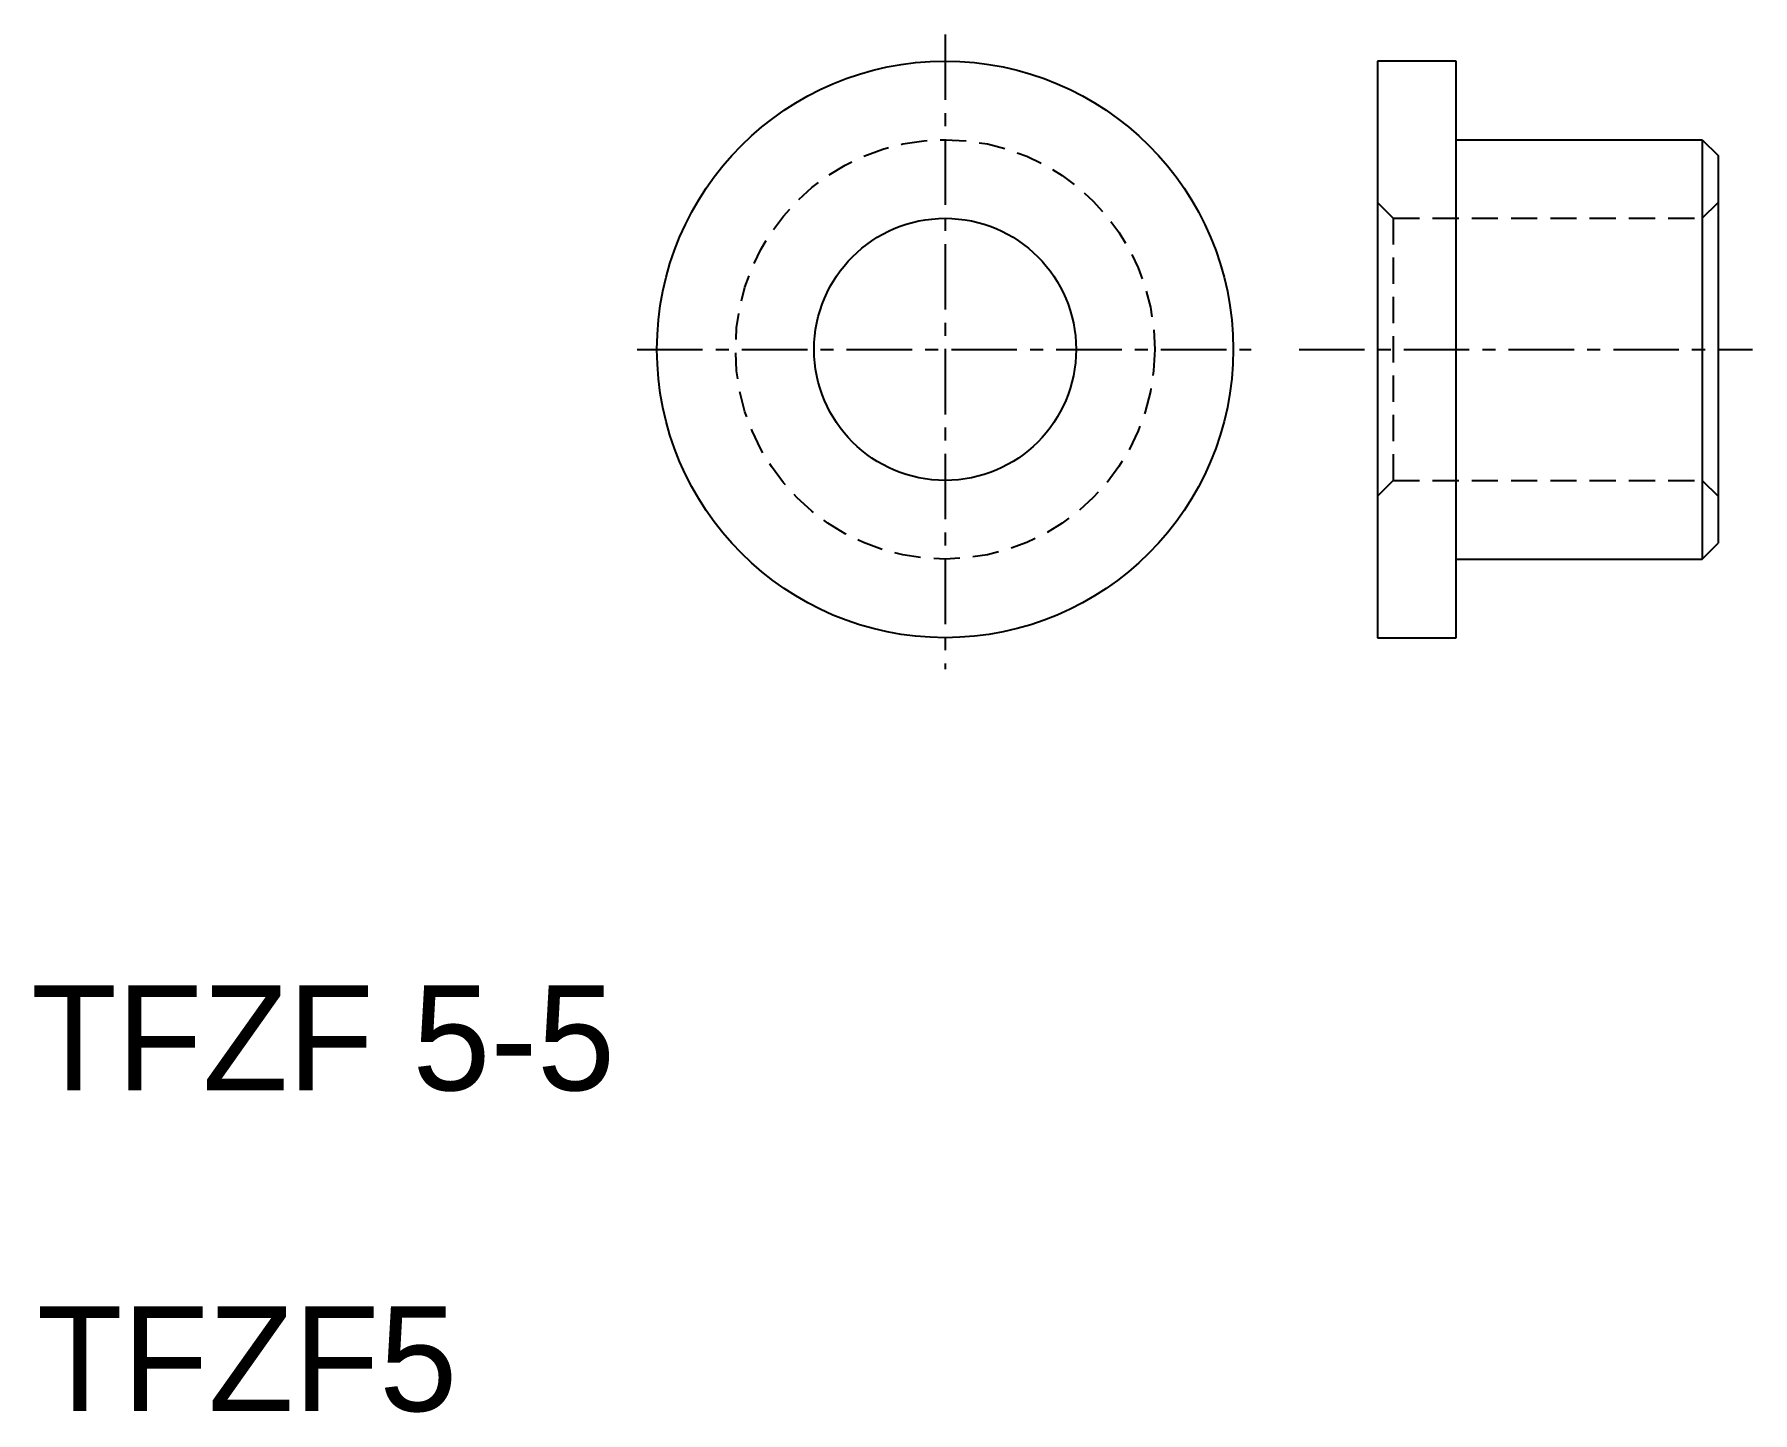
# Model space of a CAD drawing. Extents: x 10 to 42.7, y 10 to 36.3.
import ezdxf

# ---------------------------------------------------------------- set-up
doc = ezdxf.new("R2010")
doc.units = 0
doc.linetypes.add('CENTER', pattern=[2, 1.25, -0.25, 0.25, -0.25])
doc.linetypes.add('DASHED', pattern=[0.75, 0.5, -0.25])
doc.layers.get('0').update_dxf_attribs({"linetype": 'CONTINUOUS'})
doc.layers.add('CENTER', color=1, linetype='CENTER')

msp = doc.modelspace()

# ---------------------------------------------------------------- linework, layer by layer
at = {"color": 7, "linetype": 'CONTINUOUS'}
for p, q in [((35.587715, 35.755385), (35.587715, 24.755385)), ((37.087715, 35.755385), (35.587715, 35.755385)), ((37.087715, 34.255385), (37.087715, 35.755385)), ((37.087715, 34.255385), (41.787715, 34.255385)), ((37.087715, 24.755385), (37.087715, 34.255385)), ((41.787715, 34.255385), (41.787715, 26.255385)), ((41.787715, 34.255385), (42.087715, 33.955385)), ((42.087715, 33.955385), (42.087715, 33.055366)), ((42.087715, 33.055366), (42.087715, 27.455405)), ((42.087715, 27.455405), (42.087715, 26.555385)), ((37.087715, 26.255385), (41.787715, 26.255385)), ((41.787715, 26.255385), (42.087715, 26.555385)), ((35.587715, 24.755385), (37.087715, 24.755385))]:
    msp.add_line(p, q, dxfattribs=at)
at = {"color": 3, "linetype": 'DASHED'}
for p, q in [((35.887715, 32.755366), (35.587715, 33.055366)), ((35.887715, 32.755366), (41.787715, 32.755366)), ((35.887715, 32.755366), (35.887715, 27.755405)), ((35.887715, 27.755405), (35.587715, 27.455405)), ((35.887715, 27.755405), (41.787715, 27.755405))]:
    msp.add_line(p, q, dxfattribs=at)
at = {"color": 3}
for p, q in [((41.787715, 32.755366), (42.087715, 33.055366)), ((41.787715, 27.755405), (42.087715, 27.455405))]:
    msp.add_line(p, q, dxfattribs=at)
at = {"color": 7, "linetype": 'CONTINUOUS'}
for radius in [5.5, 2.5]:
    msp.add_circle((27.334996, 30.255385), radius, dxfattribs=at)
at = {"color": 3, "linetype": 'DASHED'}
msp.add_circle((27.334996, 30.255385), 4, dxfattribs=at)
at = {"layer": 'CENTER', "color": 1, "linetype": 'CENTER'}
for p, q in [((27.334996, 36.264506), (27.334996, 24.156549)), ((21.455368, 30.255385), (33.17563, 30.255385)), ((34.090578, 30.255385), (42.748723, 30.255385))]:
    msp.add_line(p, q, dxfattribs=at)

# ---------------------------------------------------------------- texts
at = {"color": 7, "linetype": 'CONTINUOUS'}
for s, p in [('TFZF 5-5', (9.890718, 16.120646)), ('TFZF5', (10, 10))]:
    msp.add_text(s, height=2, dxfattribs=at).set_placement(p)

doc.saveas('drawing.dxf')
